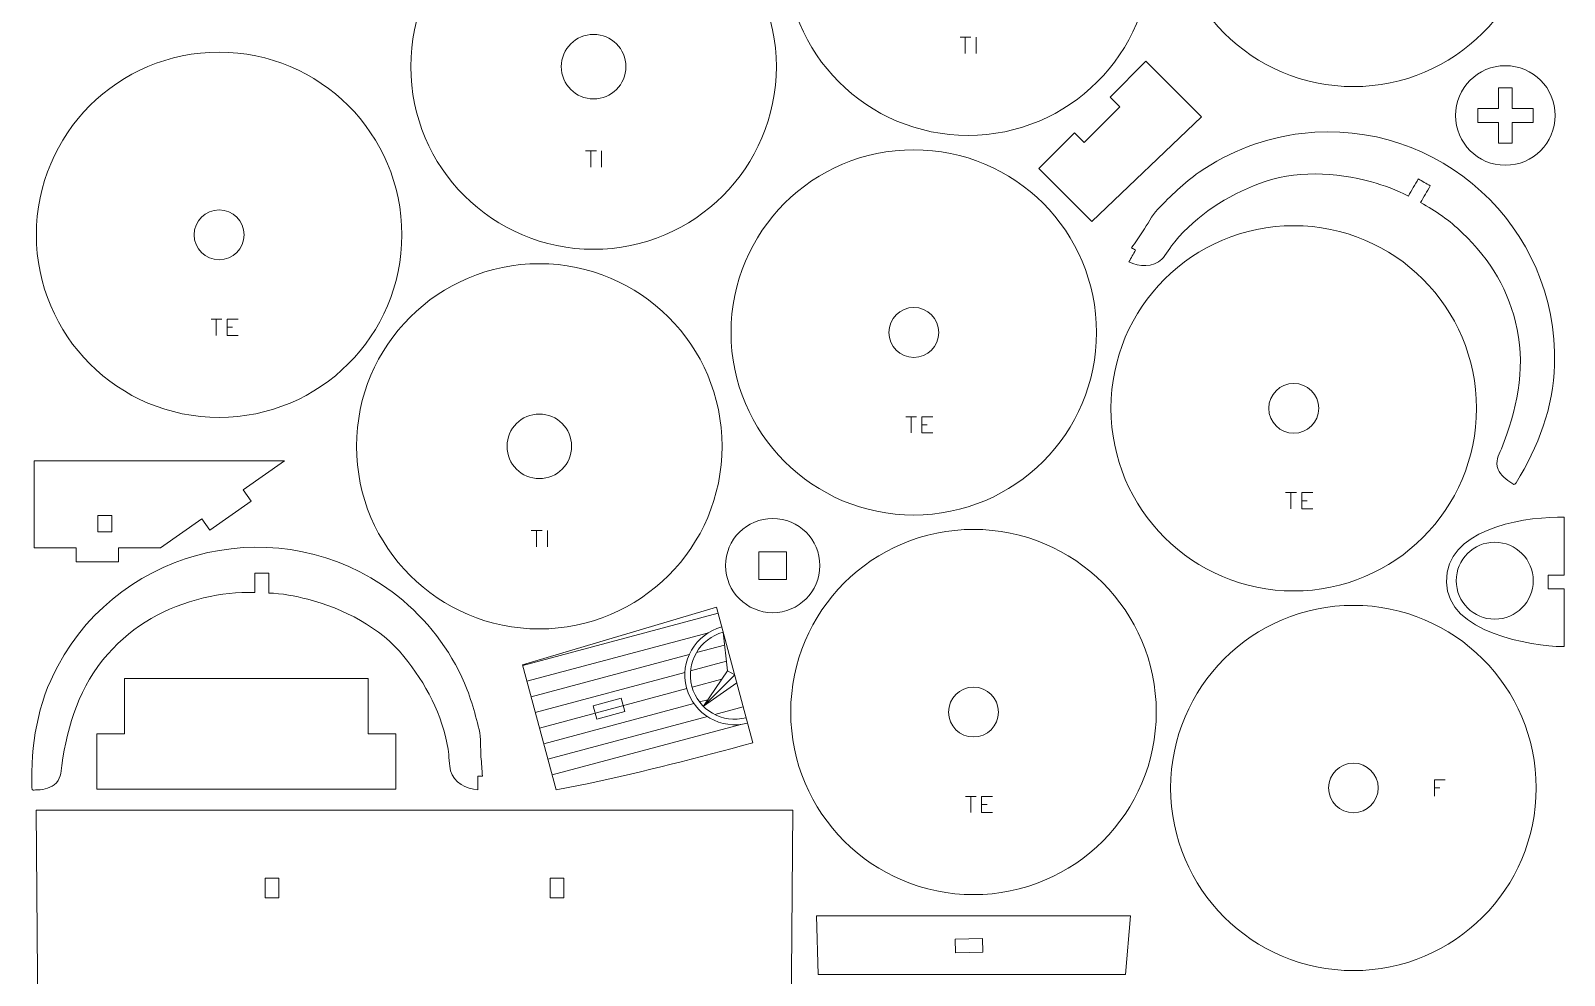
# Model space of a CAD drawing. Header units: centimetres. Extents: x -89 to 134, y -61 to -11.
# Drawn here: x 27.44 to 55.7, y -42.86 to -25.44 of the extents above; entities that cross this region are included whole.
import ezdxf

# ---------------------------------------------------------------- set-up
doc = ezdxf.new("R2010")
doc.units = ezdxf.units.CM
doc.header["$MEASUREMENT"] = 0
doc.layers.add('Camada 1', color=7, linetype='Continuous')

msp = doc.modelspace()

# ---------------------------------------------------------------- linework, layer by layer
at = {"layer": 'Camada 1', "color": 250, "lineweight": 20}
for points in [[(51.81139, -19.73784), (53.67108, -19.73784), (55.17865, -21.2454), (55.17865, -23.1051), (55.17865, -23.1051), (55.17865, -24.96479), (53.67108, -26.47236), (51.81139, -26.47236), (51.81139, -26.47236), (49.9517, -26.47236), (48.44413, -24.96479), (48.44413, -23.1051), (48.44413, -23.1051), (48.44413, -21.2454), (49.9517, -19.73784), (51.81139, -19.73784)], [(44.71139, -20.63784), (46.57108, -20.63784), (48.07865, -22.1454), (48.07865, -24.0051), (48.07865, -24.0051), (48.07865, -25.86479), (46.57108, -27.37236), (44.71139, -27.37236), (44.71139, -27.37236), (42.8517, -27.37236), (41.34413, -25.86479), (41.34413, -24.0051), (41.34413, -24.0051), (41.34413, -22.1454), (42.8517, -20.63784), (44.71139, -20.63784)], [(37.81139, -22.73784), (39.67108, -22.73784), (41.17865, -24.2454), (41.17865, -26.1051), (41.17865, -26.1051), (41.17865, -27.96479), (39.67108, -29.47236), (37.81139, -29.47236), (37.81139, -29.47236), (35.9517, -29.47236), (34.44413, -27.96479), (34.44413, -26.1051), (34.44413, -26.1051), (34.44413, -24.2454), (35.9517, -22.73784), (37.81139, -22.73784)], [(37.81139, -25.5101), (38.14, -25.5101), (38.40639, -25.77649), (38.40639, -26.1051), (38.40639, -26.1051), (38.40639, -26.43371), (38.14, -26.7001), (37.81139, -26.7001), (37.81139, -26.7001), (37.48278, -26.7001), (37.21639, -26.43371), (37.21639, -26.1051), (37.21639, -26.1051), (37.21639, -25.77649), (37.48278, -25.5101), (37.81139, -25.5101)], [(30.91139, -25.83784), (32.77108, -25.83784), (34.27865, -27.3454), (34.27865, -29.2051), (34.27865, -29.2051), (34.27865, -31.06479), (32.77108, -32.57236), (30.91139, -32.57236), (30.91139, -32.57236), (29.0517, -32.57236), (27.54413, -31.06479), (27.54413, -29.2051), (27.54413, -29.2051), (27.54413, -27.3454), (29.0517, -25.83784), (30.91139, -25.83784)], [(43.71139, -27.63784), (45.57108, -27.63784), (47.07865, -29.1454), (47.07865, -31.0051), (47.07865, -31.0051), (47.07865, -32.86479), (45.57108, -34.37236), (43.71139, -34.37236), (43.71139, -34.37236), (41.8517, -34.37236), (40.34413, -32.86479), (40.34413, -31.0051), (40.34413, -31.0051), (40.34413, -29.1454), (41.8517, -27.63784), (43.71139, -27.63784)], [(30.91139, -28.7451), (31.16544, -28.7451), (31.37139, -28.95105), (31.37139, -29.2051), (31.37139, -29.2051), (31.37139, -29.45915), (31.16544, -29.6651), (30.91139, -29.6651), (30.91139, -29.6651), (30.65734, -29.6651), (30.45139, -29.45915), (30.45139, -29.2051), (30.45139, -29.2051), (30.45139, -28.95105), (30.65734, -28.7451), (30.91139, -28.7451)], [(50.71139, -29.03784), (52.57108, -29.03784), (54.07865, -30.5454), (54.07865, -32.4051), (54.07865, -32.4051), (54.07865, -34.26479), (52.57108, -35.77236), (50.71139, -35.77236), (50.71139, -35.77236), (48.8517, -35.77236), (47.34413, -34.26479), (47.34413, -32.4051), (47.34413, -32.4051), (47.34413, -30.5454), (48.8517, -29.03784), (50.71139, -29.03784)], [(36.81139, -29.73784), (38.67108, -29.73784), (40.17865, -31.2454), (40.17865, -33.1051), (40.17865, -33.1051), (40.17865, -34.96479), (38.67108, -36.47236), (36.81139, -36.47236), (36.81139, -36.47236), (34.9517, -36.47236), (33.44413, -34.96479), (33.44413, -33.1051), (33.44413, -33.1051), (33.44413, -31.2454), (34.9517, -29.73784), (36.81139, -29.73784)], [(43.71139, -30.5451), (43.96544, -30.5451), (44.17139, -30.75105), (44.17139, -31.0051), (44.17139, -31.0051), (44.17139, -31.25915), (43.96544, -31.4651), (43.71139, -31.4651), (43.71139, -31.4651), (43.45734, -31.4651), (43.25139, -31.25915), (43.25139, -31.0051), (43.25139, -31.0051), (43.25139, -30.75105), (43.45734, -30.5451), (43.71139, -30.5451)], [(50.71139, -31.9451), (50.96544, -31.9451), (51.17139, -32.15105), (51.17139, -32.4051), (51.17139, -32.4051), (51.17139, -32.65915), (50.96544, -32.8651), (50.71139, -32.8651), (50.71139, -32.8651), (50.45734, -32.8651), (50.25139, -32.65915), (50.25139, -32.4051), (50.25139, -32.4051), (50.25139, -32.15105), (50.45734, -31.9451), (50.71139, -31.9451)], [(36.81139, -32.5101), (37.14, -32.5101), (37.40639, -32.77649), (37.40639, -33.1051), (37.40639, -33.1051), (37.40639, -33.43371), (37.14, -33.7001), (36.81139, -33.7001), (36.81139, -33.7001), (36.48278, -33.7001), (36.21639, -33.43371), (36.21639, -33.1051), (36.21639, -33.1051), (36.21639, -32.77649), (36.48278, -32.5101), (36.81139, -32.5101)], [(44.81139, -34.63784), (46.67108, -34.63784), (48.17865, -36.1454), (48.17865, -38.0051), (48.17865, -38.0051), (48.17865, -39.86479), (46.67108, -41.37236), (44.81139, -41.37236), (44.81139, -41.37236), (42.9517, -41.37236), (41.44413, -39.86479), (41.44413, -38.0051), (41.44413, -38.0051), (41.44413, -36.1454), (42.9517, -34.63784), (44.81139, -34.63784)], [(51.81139, -36.03784), (53.67108, -36.03784), (55.17865, -37.54541), (55.17865, -39.4051), (55.17865, -39.4051), (55.17865, -41.26479), (53.67108, -42.77236), (51.81139, -42.77236), (51.81139, -42.77236), (49.9517, -42.77236), (48.44413, -41.26479), (48.44413, -39.4051), (48.44413, -39.4051), (48.44413, -37.54541), (49.9517, -36.03784), (51.81139, -36.03784)], [(44.81139, -37.5451), (45.06544, -37.5451), (45.27139, -37.75105), (45.27139, -38.0051), (45.27139, -38.0051), (45.27139, -38.25915), (45.06544, -38.4651), (44.81139, -38.4651), (44.81139, -38.4651), (44.55734, -38.4651), (44.35139, -38.25915), (44.35139, -38.0051), (44.35139, -38.0051), (44.35139, -37.75105), (44.55734, -37.5451), (44.81139, -37.5451)], [(51.81139, -38.94752), (52.06411, -38.94752), (52.26897, -39.15238), (52.26897, -39.4051), (52.26897, -39.4051), (52.26897, -39.65782), (52.06411, -39.86268), (51.81139, -39.86268), (51.81139, -39.86268), (51.55867, -39.86268), (51.35381, -39.65782), (51.35381, -39.4051), (51.35381, -39.4051), (51.35381, -39.15238), (51.55867, -38.94752), (51.81139, -38.94752)]]:
    msp.add_open_spline(points, degree=3, knots=[0, 0, 0, 0, 0.2, 0.2, 0.2, 0.2, 0.4, 0.4, 0.4, 0.4, 0.6, 0.6, 0.6, 0.6, 1, 1, 1, 1], dxfattribs=at)
at = {"layer": 'Camada 1', "color": 140, "lineweight": 20}
for points in [[(44.76291, -25.55972), (44.76291, -25.55972), (44.56291, -25.55972), (44.56291, -25.55972)], [(44.65988, -25.55972), (44.65988, -25.55972), (44.65988, -25.85972), (44.65988, -25.85972)], [(44.85988, -25.55972), (44.85988, -25.55972), (44.85988, -25.85972), (44.85988, -25.85972)], [(37.86291, -27.65972), (37.86291, -27.65972), (37.66291, -27.65972), (37.66291, -27.65972)], [(37.75988, -27.65972), (37.75988, -27.65972), (37.75988, -27.95972), (37.75988, -27.95972)], [(37.95988, -27.65972), (37.95988, -27.65972), (37.95988, -27.95972), (37.95988, -27.95972)], [(30.96291, -30.75972), (30.96291, -30.75972), (30.76291, -30.75972), (30.76291, -30.75972)], [(30.85988, -30.75972), (30.85988, -30.75972), (30.85988, -31.05972), (30.85988, -31.05972)], [(31.05988, -30.90972), (31.05988, -30.90972), (31.16048, -30.90972), (31.16048, -30.90972)], [(43.76291, -32.55972), (43.76291, -32.55972), (43.56291, -32.55972), (43.56291, -32.55972)], [(43.65988, -32.55972), (43.65988, -32.55972), (43.65988, -32.85972), (43.65988, -32.85972)], [(43.85988, -32.70972), (43.85988, -32.70972), (43.96048, -32.70972), (43.96048, -32.70972)], [(50.76291, -33.95972), (50.76291, -33.95972), (50.56291, -33.95972), (50.56291, -33.95972)], [(50.65988, -33.95972), (50.65988, -33.95972), (50.65988, -34.25972), (50.65988, -34.25972)], [(50.85988, -34.10972), (50.85988, -34.10972), (50.96048, -34.10972), (50.96048, -34.10972)], [(36.86291, -34.65972), (36.86291, -34.65972), (36.66291, -34.65972), (36.66291, -34.65972)], [(36.75988, -34.65972), (36.75988, -34.65972), (36.75988, -34.95972), (36.75988, -34.95972)], [(36.95988, -34.65972), (36.95988, -34.65972), (36.95988, -34.95972), (36.95988, -34.95972)], [(36.50645, -37.14964), (36.50645, -37.14964), (40.1066, -36.18499), (40.1066, -36.18499)], [(36.58358, -37.43748), (36.58358, -37.43748), (39.92641, -36.54177), (39.92641, -36.54177)], [(36.6607, -37.72532), (36.6607, -37.72532), (39.57413, -36.94467), (39.57413, -36.94467)], [(39.70719, -36.90901), (39.70719, -36.90901), (40.22612, -36.76997), (40.22612, -36.76997)], [(36.73783, -38.01315), (36.73783, -38.01315), (39.49418, -37.27459), (39.49418, -37.27459)], [(39.59845, -37.24665), (39.59845, -37.24665), (40.25925, -37.06959), (40.25925, -37.06959)], [(36.81495, -38.30099), (36.81495, -38.30099), (39.52859, -37.57387), (39.52859, -37.57387)], [(39.62713, -37.54747), (39.62713, -37.54747), (40.17231, -37.40139), (40.17231, -37.40139)], [(36.89208, -38.58883), (36.89208, -38.58883), (39.65859, -37.84754), (39.65859, -37.84754)], [(39.76432, -37.81921), (39.76432, -37.81921), (39.9137, -37.77918), (39.9137, -37.77918)], [(36.9692, -38.87666), (36.9692, -38.87666), (39.90794, -38.08923), (39.90794, -38.08923)], [(40.04736, -38.05187), (40.04736, -38.05187), (40.56935, -37.912), (40.56935, -37.912)], [(37.04633, -39.1645), (37.04633, -39.1645), (40.52453, -38.23252), (40.52453, -38.23252)], [(44.86291, -39.55972), (44.86291, -39.55972), (44.66291, -39.55972), (44.66291, -39.55972)], [(44.75988, -39.55972), (44.75988, -39.55972), (44.75988, -39.85972), (44.75988, -39.85972)], [(53.30343, -39.4051), (53.30343, -39.4051), (53.40343, -39.4051), (53.40343, -39.4051)], [(44.95988, -39.70972), (44.95988, -39.70972), (45.06048, -39.70972), (45.06048, -39.70972)]]:
    msp.add_open_spline(points, degree=3, dxfattribs=at)
at = {"layer": 'Camada 1', "lineweight": 9}
for points, knots in [([(47.9889, -26.00692), (47.9889, -26.00692), (49.00956, -27.02758), (49.00956, -27.02758), (49.00956, -27.02758), (49.00956, -27.02758), (46.99172, -28.9611), (46.99172, -28.9611), (46.99172, -28.9611), (46.99172, -28.9611), (46.01322, -27.9826), (46.01322, -27.9826), (46.01322, -27.9826), (46.01322, -27.9826), (46.67178, -27.32405), (46.67178, -27.32405), (46.67178, -27.32405), (46.67178, -27.32405), (46.85206, -27.50432), (46.85206, -27.50432), (46.85206, -27.50432), (46.85206, -27.50432), (47.51062, -26.84576), (47.51062, -26.84576), (47.51062, -26.84576), (47.51062, -26.84576), (47.33034, -26.66548), (47.33034, -26.66548), (47.33034, -26.66548), (47.33034, -26.66548), (47.9889, -26.00692), (47.9889, -26.00692)], [0, 0, 0, 0, 0.11111111, 0.11111111, 0.11111111, 0.11111111, 0.22222222, 0.22222222, 0.22222222, 0.22222222, 0.33333333, 0.33333333, 0.33333333, 0.33333333, 0.44444444, 0.44444444, 0.44444444, 0.44444444, 0.55555556, 0.55555556, 0.55555556, 0.55555556, 0.66666667, 0.66666667, 0.66666667, 0.66666667, 0.77777778, 0.77777778, 0.77777778, 0.77777778, 1, 1, 1, 1]), ([(54.61139, -26.08721), (55.11833, -26.08721), (55.52928, -26.49816), (55.52928, -27.0051), (55.52928, -27.0051), (55.52928, -27.51204), (55.11833, -27.92299), (54.61139, -27.92299), (54.61139, -27.92299), (54.10445, -27.92299), (53.6935, -27.51204), (53.6935, -27.0051), (53.6935, -27.0051), (53.6935, -26.49816), (54.10445, -26.08721), (54.61139, -26.08721)], [0, 0, 0, 0, 0.2, 0.2, 0.2, 0.2, 0.4, 0.4, 0.4, 0.4, 0.6, 0.6, 0.6, 0.6, 1, 1, 1, 1]), ([(55.12133, -26.87761), (55.12133, -26.87761), (55.12133, -27.13258), (55.12133, -27.13258), (55.12133, -27.13258), (55.12133, -27.13258), (54.73888, -27.13258), (54.73888, -27.13258), (54.73888, -27.13258), (54.73888, -27.13258), (54.73888, -27.51503), (54.73888, -27.51503), (54.73888, -27.51503), (54.73888, -27.51503), (54.48391, -27.51503), (54.48391, -27.51503), (54.48391, -27.51503), (54.48391, -27.51503), (54.48391, -27.13258), (54.48391, -27.13258), (54.48391, -27.13258), (54.48391, -27.13258), (54.10146, -27.13258), (54.10146, -27.13258), (54.10146, -27.13258), (54.10146, -27.13258), (54.10146, -26.87761), (54.10146, -26.87761), (54.10146, -26.87761), (54.10146, -26.87761), (54.48391, -26.87761), (54.48391, -26.87761), (54.48391, -26.87761), (54.48391, -26.87761), (54.48391, -26.49516), (54.48391, -26.49516), (54.48391, -26.49516), (54.48391, -26.49516), (54.73888, -26.49516), (54.73888, -26.49516), (54.73888, -26.49516), (54.73888, -26.49516), (54.73888, -26.87761), (54.73888, -26.87761), (54.73888, -26.87761), (54.73888, -26.87761), (55.12133, -26.87761), (55.12133, -26.87761)], [0, 0, 0, 0, 0.07692308, 0.07692308, 0.07692308, 0.07692308, 0.15384615, 0.15384615, 0.15384615, 0.15384615, 0.23076923, 0.23076923, 0.23076923, 0.23076923, 0.30769231, 0.30769231, 0.30769231, 0.30769231, 0.38461538, 0.38461538, 0.38461538, 0.38461538, 0.46153846, 0.46153846, 0.46153846, 0.46153846, 0.53846154, 0.53846154, 0.53846154, 0.53846154, 0.61538462, 0.61538462, 0.61538462, 0.61538462, 0.69230769, 0.69230769, 0.69230769, 0.69230769, 0.76923077, 0.76923077, 0.76923077, 0.76923077, 0.84615385, 0.84615385, 0.84615385, 0.84615385, 1, 1, 1, 1]), ([(47.7247, -29.44578), (47.74912, -29.45987), (47.77354, -29.47397), (47.79796, -29.48807), (47.79796, -29.48807), (47.7564, -29.56005), (47.71486, -29.632), (47.6733, -29.70398), (47.6733, -29.70398), (47.86923, -29.79737), (48.11765, -29.81294), (48.28372, -29.65193), (48.28372, -29.65193), (48.35125, -29.58646), (48.44757, -29.42092), (48.51968, -29.33303), (48.51968, -29.33303), (48.92684, -28.83685), (49.48656, -28.48739), (50.08034, -28.25678), (50.08034, -28.25678), (50.71607, -28.00988), (51.49601, -28.05105), (52.14323, -28.22981), (52.14323, -28.22981), (52.37697, -28.29436), (52.61077, -28.37535), (52.8238, -28.4909), (52.8238, -28.4909), (52.88454, -28.38569), (52.94528, -28.2805), (53.00601, -28.1753), (53.00601, -28.1753), (53.07962, -28.2178), (53.15322, -28.26029), (53.22682, -28.30278), (53.22682, -28.30278), (53.16731, -28.40586), (53.1078, -28.50893), (53.04829, -28.61202), (53.04829, -28.61202), (53.33618, -28.76737), (53.5797, -28.93772), (53.81752, -29.16813), (53.81752, -29.16813), (54.34087, -29.67521), (54.68358, -30.23278), (54.82806, -30.9501), (54.82806, -30.9501), (54.98243, -31.71659), (54.81904, -32.44095), (54.53722, -33.15067), (54.53722, -33.15067), (54.48551, -33.2809), (54.4185, -33.37485), (54.47955, -33.53038), (54.47955, -33.53038), (54.52292, -33.64089), (54.63062, -33.72627), (54.73038, -33.78475), (54.73038, -33.78475), (54.75421, -33.79871), (54.77507, -33.83262), (54.80884, -33.77787), (54.80884, -33.77787), (55.21951, -33.11208), (55.49423, -32.38896), (55.5174, -31.60078), (55.5174, -31.60078), (55.59212, -29.05945), (53.3882, -27.04), (50.86306, -27.33601), (50.86306, -27.33601), (50.18282, -27.41574), (49.53137, -27.66244), (48.96892, -28.05324), (48.96892, -28.05324), (48.68961, -28.24731), (48.44287, -28.48711), (48.2085, -28.73359), (48.2085, -28.73359), (48.09321, -28.85484), (48.02092, -29.01069), (47.9269, -29.14908), (47.9269, -29.14908), (47.85966, -29.24808), (47.7921, -29.34688), (47.7247, -29.44578)], [0, 0, 0, 0, 0.04347826, 0.04347826, 0.04347826, 0.04347826, 0.08695652, 0.08695652, 0.08695652, 0.08695652, 0.13043478, 0.13043478, 0.13043478, 0.13043478, 0.17391304, 0.17391304, 0.17391304, 0.17391304, 0.2173913, 0.2173913, 0.2173913, 0.2173913, 0.26086957, 0.26086957, 0.26086957, 0.26086957, 0.30434783, 0.30434783, 0.30434783, 0.30434783, 0.34782609, 0.34782609, 0.34782609, 0.34782609, 0.39130435, 0.39130435, 0.39130435, 0.39130435, 0.43478261, 0.43478261, 0.43478261, 0.43478261, 0.47826087, 0.47826087, 0.47826087, 0.47826087, 0.52173913, 0.52173913, 0.52173913, 0.52173913, 0.56521739, 0.56521739, 0.56521739, 0.56521739, 0.60869565, 0.60869565, 0.60869565, 0.60869565, 0.65217391, 0.65217391, 0.65217391, 0.65217391, 0.69565217, 0.69565217, 0.69565217, 0.69565217, 0.73913043, 0.73913043, 0.73913043, 0.73913043, 0.7826087, 0.7826087, 0.7826087, 0.7826087, 0.82608696, 0.82608696, 0.82608696, 0.82608696, 0.86956522, 0.86956522, 0.86956522, 0.86956522, 0.91304348, 0.91304348, 0.91304348, 0.91304348, 1, 1, 1, 1]), ([(27.50471, -34.98011), (27.50471, -34.98011), (27.5047, -33.37516), (27.5047, -33.37516), (27.5047, -33.37516), (27.5047, -33.37516), (32.11809, -33.37514), (32.11809, -33.37514), (32.11809, -33.37514), (32.11809, -33.37514), (31.35573, -33.91013), (31.35573, -33.91013), (31.35573, -33.91013), (31.35573, -33.91013), (31.50218, -34.11882), (31.50218, -34.11882), (31.50218, -34.11882), (31.50218, -34.11882), (30.73982, -34.65381), (30.73982, -34.65381), (30.73982, -34.65381), (30.73982, -34.65381), (30.59337, -34.44512), (30.59337, -34.44512), (30.59337, -34.44512), (30.59337, -34.44512), (29.83102, -34.98011), (29.83102, -34.98011), (29.83102, -34.98011), (29.83102, -34.98011), (29.05558, -34.98011), (29.05558, -34.98011), (29.05558, -34.98011), (29.05558, -34.98011), (29.05558, -35.23506), (29.05558, -35.23506), (29.05558, -35.23506), (29.05558, -35.23506), (28.28015, -35.23506), (28.28015, -35.23506), (28.28015, -35.23506), (28.28015, -35.23506), (28.28015, -34.98011), (28.28015, -34.98011), (28.28015, -34.98011), (28.28015, -34.98011), (27.50471, -34.98011), (27.50471, -34.98011)], [0, 0, 0, 0, 0.07692308, 0.07692308, 0.07692308, 0.07692308, 0.15384615, 0.15384615, 0.15384615, 0.15384615, 0.23076923, 0.23076923, 0.23076923, 0.23076923, 0.30769231, 0.30769231, 0.30769231, 0.30769231, 0.38461538, 0.38461538, 0.38461538, 0.38461538, 0.46153846, 0.46153846, 0.46153846, 0.46153846, 0.53846154, 0.53846154, 0.53846154, 0.53846154, 0.61538462, 0.61538462, 0.61538462, 0.61538462, 0.69230769, 0.69230769, 0.69230769, 0.69230769, 0.76923077, 0.76923077, 0.76923077, 0.76923077, 0.84615385, 0.84615385, 0.84615385, 0.84615385, 1, 1, 1, 1]), ([(35.76324, -39.18726), (35.73505, -39.18726), (35.70685, -39.18726), (35.67865, -39.18726), (35.67865, -39.18726), (35.67865, -39.27037), (35.67865, -39.35346), (35.67865, -39.43657), (35.67865, -39.43657), (35.46228, -39.41949), (35.23936, -39.30876), (35.17604, -39.08629), (35.17604, -39.08629), (35.15029, -38.99582), (35.14965, -38.8043), (35.13114, -38.69213), (35.13114, -38.69213), (35.02662, -38.05884), (34.71662, -37.47635), (34.3177, -36.97974), (34.3177, -36.97974), (33.89059, -36.44805), (33.19455, -36.09374), (32.54467, -35.92494), (32.54467, -35.92494), (32.30997, -35.86397), (32.067, -35.81721), (31.82473, -35.81076), (31.82473, -35.81076), (31.82473, -35.68928), (31.82473, -35.56781), (31.82473, -35.44634), (31.82473, -35.44634), (31.73973, -35.44634), (31.65475, -35.44634), (31.56976, -35.44634), (31.56976, -35.44634), (31.56976, -35.56536), (31.56976, -35.68438), (31.56976, -35.80341), (31.56976, -35.80341), (31.24276, -35.794), (30.94669, -35.81977), (30.62553, -35.9004), (30.62553, -35.9004), (29.91875, -36.07787), (29.34317, -36.38939), (28.85939, -36.93836), (28.85939, -36.93836), (28.34246, -37.52498), (28.12177, -38.23399), (28.01098, -38.98953), (28.01098, -38.98953), (27.99065, -39.12817), (28.0017, -39.24304), (27.87107, -39.34721), (27.87107, -39.34721), (27.77825, -39.42123), (27.64229, -39.44132), (27.52666, -39.44208), (27.52666, -39.44208), (27.49904, -39.44226), (27.46402, -39.4612), (27.46215, -39.3969), (27.46215, -39.3969), (27.43939, -38.61497), (27.56304, -37.85137), (27.93706, -37.1572), (27.93706, -37.1572), (29.14302, -34.91898), (32.06139, -34.27205), (34.10023, -35.79097), (34.10023, -35.79097), (34.64946, -36.20014), (35.09029, -36.73951), (35.38198, -37.35918), (35.38198, -37.35918), (35.52684, -37.6669), (35.62062, -37.99795), (35.70035, -38.32859), (35.70035, -38.32859), (35.73957, -38.49124), (35.72425, -38.66236), (35.73648, -38.82922), (35.73648, -38.82922), (35.74521, -38.94857), (35.75432, -39.06791), (35.76324, -39.18726)], [0, 0, 0, 0, 0.04347826, 0.04347826, 0.04347826, 0.04347826, 0.08695652, 0.08695652, 0.08695652, 0.08695652, 0.13043478, 0.13043478, 0.13043478, 0.13043478, 0.17391304, 0.17391304, 0.17391304, 0.17391304, 0.2173913, 0.2173913, 0.2173913, 0.2173913, 0.26086957, 0.26086957, 0.26086957, 0.26086957, 0.30434783, 0.30434783, 0.30434783, 0.30434783, 0.34782609, 0.34782609, 0.34782609, 0.34782609, 0.39130435, 0.39130435, 0.39130435, 0.39130435, 0.43478261, 0.43478261, 0.43478261, 0.43478261, 0.47826087, 0.47826087, 0.47826087, 0.47826087, 0.52173913, 0.52173913, 0.52173913, 0.52173913, 0.56521739, 0.56521739, 0.56521739, 0.56521739, 0.60869565, 0.60869565, 0.60869565, 0.60869565, 0.65217391, 0.65217391, 0.65217391, 0.65217391, 0.69565217, 0.69565217, 0.69565217, 0.69565217, 0.73913043, 0.73913043, 0.73913043, 0.73913043, 0.7826087, 0.7826087, 0.7826087, 0.7826087, 0.82608696, 0.82608696, 0.82608696, 0.82608696, 0.86956522, 0.86956522, 0.86956522, 0.86956522, 0.91304348, 0.91304348, 0.91304348, 0.91304348, 1, 1, 1, 1]), ([(28.67857, -34.67925), (28.67857, -34.67925), (28.67857, -34.37839), (28.67857, -34.37839), (28.67857, -34.37839), (28.67857, -34.37839), (28.93355, -34.37839), (28.93355, -34.37839), (28.93355, -34.37839), (28.93355, -34.37839), (28.93355, -34.67925), (28.93355, -34.67925), (28.93355, -34.67925), (28.93355, -34.67925), (28.67857, -34.67925), (28.67857, -34.67925)], [0, 0, 0, 0, 0.2, 0.2, 0.2, 0.2, 0.4, 0.4, 0.4, 0.4, 0.6, 0.6, 0.6, 0.6, 1, 1, 1, 1]), ([(41.11139, -34.43689), (41.59089, -34.43689), (41.9796, -34.8256), (41.9796, -35.3051), (41.9796, -35.3051), (41.9796, -35.7846), (41.59089, -36.17331), (41.11139, -36.17331), (41.11139, -36.17331), (40.63189, -36.17331), (40.24318, -35.7846), (40.24318, -35.3051), (40.24318, -35.3051), (40.24318, -34.8256), (40.63189, -34.43689), (41.11139, -34.43689)], [0, 0, 0, 0, 0.2, 0.2, 0.2, 0.2, 0.4, 0.4, 0.4, 0.4, 0.6, 0.6, 0.6, 0.6, 1, 1, 1, 1]), ([(55.5483, -36.7941), (54.86364, -36.74874), (53.35521, -36.46083), (53.54077, -35.42501), (53.54077, -35.42501), (53.69287, -34.57597), (55.06069, -34.39515), (55.69757, -34.41374), (55.69757, -34.41374), (55.69759, -34.76857), (55.69761, -35.12341), (55.69762, -35.47824), (55.69762, -35.47824), (55.59823, -35.47825), (55.49884, -35.47825), (55.39944, -35.47826), (55.39944, -35.47826), (55.39944, -35.56325), (55.39946, -35.64824), (55.39946, -35.73323), (55.39946, -35.73323), (55.49885, -35.73322), (55.59824, -35.73322), (55.69764, -35.73322), (55.69764, -35.73322), (55.69765, -36.08805), (55.69768, -36.44289), (55.6977, -36.79772), (55.6977, -36.79772), (55.6479, -36.79651), (55.5981, -36.79531), (55.5483, -36.7941)], [0, 0, 0, 0, 0.11111111, 0.11111111, 0.11111111, 0.11111111, 0.22222222, 0.22222222, 0.22222222, 0.22222222, 0.33333333, 0.33333333, 0.33333333, 0.33333333, 0.44444444, 0.44444444, 0.44444444, 0.44444444, 0.55555556, 0.55555556, 0.55555556, 0.55555556, 0.66666667, 0.66666667, 0.66666667, 0.66666667, 0.77777778, 0.77777778, 0.77777778, 0.77777778, 1, 1, 1, 1]), ([(55.12499, -35.5831), (55.12499, -35.97478), (54.80747, -36.2923), (54.41579, -36.2923), (54.41579, -36.2923), (54.02411, -36.2923), (53.70659, -35.97478), (53.70659, -35.5831), (53.70659, -35.5831), (53.70659, -35.19142), (54.02411, -34.8739), (54.41579, -34.8739), (54.41579, -34.8739), (54.80747, -34.8739), (55.12499, -35.19142), (55.12499, -35.5831)], [0, 0, 0, 0, 0.2, 0.2, 0.2, 0.2, 0.4, 0.4, 0.4, 0.4, 0.6, 0.6, 0.6, 0.6, 1, 1, 1, 1]), ([(40.85537, -35.05013), (40.85537, -35.05013), (40.85537, -35.56007), (40.85537, -35.56007), (40.85537, -35.56007), (40.85537, -35.56007), (41.36531, -35.56007), (41.36531, -35.56007), (41.36531, -35.56007), (41.36531, -35.56007), (41.36531, -35.05013), (41.36531, -35.05013), (41.36531, -35.05013), (41.36531, -35.05013), (40.85537, -35.05013), (40.85537, -35.05013)], [0, 0, 0, 0, 0.2, 0.2, 0.2, 0.2, 0.4, 0.4, 0.4, 0.4, 0.6, 0.6, 0.6, 0.6, 1, 1, 1, 1]), ([(37.72075, -39.32337), (37.72075, -39.32337), (37.11972, -39.4384), (37.11972, -39.4384), (37.11972, -39.4384), (37.11972, -39.4384), (36.50248, -37.13483), (36.50248, -37.13483), (36.50248, -37.13483), (36.50248, -37.13483), (40.07623, -36.07164), (40.07623, -36.07164), (40.07623, -36.07164), (40.07623, -36.07164), (40.74605, -38.57142), (40.74605, -38.57142), (40.74605, -38.57142), (39.71493, -38.85776), (38.76593, -39.09364), (37.72075, -39.32337)], [0, 0, 0, 0, 0.16666667, 0.16666667, 0.16666667, 0.16666667, 0.33333333, 0.33333333, 0.33333333, 0.33333333, 0.5, 0.5, 0.5, 0.5, 0.66666667, 0.66666667, 0.66666667, 0.66666667, 1, 1, 1, 1]), ([(28.65773, -39.42498), (28.65773, -39.42498), (28.65773, -38.40511), (28.65773, -38.40511), (28.65773, -38.40511), (28.65773, -38.40511), (29.16767, -38.40511), (29.16767, -38.40511), (29.16767, -38.40511), (29.16767, -38.40511), (29.16767, -37.38523), (29.16767, -37.38523), (29.16767, -37.38523), (29.16767, -37.38523), (33.65511, -37.38523), (33.65511, -37.38523), (33.65511, -37.38523), (33.65511, -37.38523), (33.65511, -38.40511), (33.65511, -38.40511), (33.65511, -38.40511), (33.65511, -38.40511), (34.16505, -38.40511), (34.16505, -38.40511), (34.16505, -38.40511), (34.16505, -38.40511), (34.16505, -39.42498), (34.16505, -39.42498), (34.16505, -39.42498), (34.16505, -39.42498), (28.65773, -39.42498), (28.65773, -39.42498)], [0, 0, 0, 0, 0.11111111, 0.11111111, 0.11111111, 0.11111111, 0.22222222, 0.22222222, 0.22222222, 0.22222222, 0.33333333, 0.33333333, 0.33333333, 0.33333333, 0.44444444, 0.44444444, 0.44444444, 0.44444444, 0.55555556, 0.55555556, 0.55555556, 0.55555556, 0.66666667, 0.66666667, 0.66666667, 0.66666667, 0.77777778, 0.77777778, 0.77777778, 0.77777778, 1, 1, 1, 1]), ([(38.32095, -37.74971), (38.32095, -37.74971), (37.80664, -37.88752), (37.80664, -37.88752), (37.80664, -37.88752), (37.80664, -37.88752), (37.87263, -38.13383), (37.87263, -38.13383), (37.87263, -38.13383), (37.87263, -38.13383), (38.38694, -37.99599), (38.38694, -37.99599), (38.38694, -37.99599), (38.38694, -37.99599), (38.32095, -37.74971), (38.32095, -37.74971)], [0, 0, 0, 0, 0.2, 0.2, 0.2, 0.2, 0.4, 0.4, 0.4, 0.4, 0.6, 0.6, 0.6, 0.6, 1, 1, 1, 1]), ([(27.53889, -39.81323), (27.53889, -39.81323), (41.48389, -39.81323), (41.48389, -39.81323), (41.48389, -39.81323), (41.48389, -39.81323), (41.45144, -43.59697), (41.45144, -43.59697), (41.45144, -43.59697), (41.45144, -43.59697), (27.57133, -43.59697), (27.57133, -43.59697), (27.57133, -43.59697), (27.57133, -43.59697), (27.53889, -39.81323), (27.53889, -39.81323)], [0, 0, 0, 0, 0.2, 0.2, 0.2, 0.2, 0.4, 0.4, 0.4, 0.4, 0.6, 0.6, 0.6, 0.6, 1, 1, 1, 1]), ([(32.0127, -41.06901), (32.0127, -41.06901), (31.75775, -41.06901), (31.75775, -41.06901), (31.75775, -41.06901), (31.75775, -41.06901), (31.75775, -41.43014), (31.75775, -41.43014), (31.75775, -41.43014), (31.75775, -41.43014), (32.0127, -41.43014), (32.0127, -41.43014), (32.0127, -41.43014), (32.0127, -41.43014), (32.0127, -41.06901), (32.0127, -41.06901)], [0, 0, 0, 0, 0.2, 0.2, 0.2, 0.2, 0.4, 0.4, 0.4, 0.4, 0.6, 0.6, 0.6, 0.6, 1, 1, 1, 1]), ([(37.0101, -41.06901), (37.0101, -41.06901), (37.26507, -41.06901), (37.26507, -41.06901), (37.26507, -41.06901), (37.26507, -41.06901), (37.26507, -41.43014), (37.26507, -41.43014), (37.26507, -41.43014), (37.26507, -41.43014), (37.0101, -41.43014), (37.0101, -41.43014), (37.0101, -41.43014), (37.0101, -41.43014), (37.0101, -41.06901), (37.0101, -41.06901)], [0, 0, 0, 0, 0.2, 0.2, 0.2, 0.2, 0.4, 0.4, 0.4, 0.4, 0.6, 0.6, 0.6, 0.6, 1, 1, 1, 1]), ([(41.94992, -42.84541), (41.94992, -42.84541), (41.91982, -41.76479), (41.91982, -41.76479), (41.91982, -41.76479), (41.91982, -41.76479), (47.70296, -41.76478), (47.70296, -41.76478), (47.70296, -41.76478), (47.70296, -41.76478), (47.61182, -42.84541), (47.61182, -42.84541), (47.61182, -42.84541), (47.61182, -42.84541), (41.94992, -42.84541), (41.94992, -42.84541)], [0, 0, 0, 0, 0.2, 0.2, 0.2, 0.2, 0.4, 0.4, 0.4, 0.4, 0.6, 0.6, 0.6, 0.6, 1, 1, 1, 1]), ([(44.4707, -42.19229), (44.4707, -42.19229), (44.97752, -42.17821), (44.97752, -42.17821), (44.97752, -42.17821), (44.97752, -42.17821), (44.9846, -42.43309), (44.9846, -42.43309), (44.9846, -42.43309), (44.9846, -42.43309), (44.47777, -42.44716), (44.47777, -42.44716), (44.47777, -42.44716), (44.47777, -42.44716), (44.4707, -42.19229), (44.4707, -42.19229)], [0, 0, 0, 0, 0.2, 0.2, 0.2, 0.2, 0.4, 0.4, 0.4, 0.4, 0.6, 0.6, 0.6, 0.6, 1, 1, 1, 1])]:
    msp.add_open_spline(points, degree=3, knots=knots, dxfattribs=at)
at = {"layer": 'Camada 1', "color": 140, "lineweight": 20}
for points, knots in [([(31.26191, -30.75972), (31.26191, -30.75972), (31.05988, -30.75972), (31.05988, -30.75972), (31.05988, -30.75972), (31.05988, -30.75972), (31.05988, -31.05972), (31.05988, -31.05972), (31.05988, -31.05972), (31.05988, -31.05972), (31.26191, -31.05972), (31.26191, -31.05972)], [0, 0, 0, 0, 0.25, 0.25, 0.25, 0.25, 0.5, 0.5, 0.5, 0.5, 1, 1, 1, 1]), ([(44.06191, -32.55972), (44.06191, -32.55972), (43.85988, -32.55972), (43.85988, -32.55972), (43.85988, -32.55972), (43.85988, -32.55972), (43.85988, -32.85972), (43.85988, -32.85972), (43.85988, -32.85972), (43.85988, -32.85972), (44.06191, -32.85972), (44.06191, -32.85972)], [0, 0, 0, 0, 0.25, 0.25, 0.25, 0.25, 0.5, 0.5, 0.5, 0.5, 1, 1, 1, 1]), ([(51.06191, -33.95972), (51.06191, -33.95972), (50.85988, -33.95972), (50.85988, -33.95972), (50.85988, -33.95972), (50.85988, -33.95972), (50.85988, -34.25972), (50.85988, -34.25972), (50.85988, -34.25972), (50.85988, -34.25972), (51.06191, -34.25972), (51.06191, -34.25972)], [0, 0, 0, 0, 0.25, 0.25, 0.25, 0.25, 0.5, 0.5, 0.5, 0.5, 1, 1, 1, 1]), ([(40.17357, -36.43491), (39.68388, -36.56612), (39.3933, -37.06943), (39.52451, -37.55911), (39.52451, -37.55911), (39.65571, -38.04878), (40.15902, -38.33937), (40.64871, -38.20816)], [0, 0, 0, 0, 0.33333333, 0.33333333, 0.33333333, 0.33333333, 1, 1, 1, 1]), ([(40.19997, -36.53343), (39.76469, -36.65007), (39.5064, -37.09744), (39.62303, -37.53271), (39.62303, -37.53271), (39.73966, -37.96797), (40.18703, -38.22626), (40.62231, -38.10963)], [0, 0, 0, 0, 0.33333333, 0.33333333, 0.33333333, 0.33333333, 1, 1, 1, 1]), ([(40.19996, -36.53344), (40.19996, -36.53344), (40.27865, -37.24504), (40.27865, -37.24504), (40.27865, -37.24504), (40.27865, -37.24504), (39.83421, -37.89847), (39.83421, -37.89847), (39.83421, -37.89847), (39.83421, -37.89847), (40.45072, -37.4693), (40.45072, -37.4693)], [0, 0, 0, 0, 0.25, 0.25, 0.25, 0.25, 0.5, 0.5, 0.5, 0.5, 1, 1, 1, 1]), ([(39.83421, -37.89847), (39.83421, -37.89847), (40.41113, -37.32154), (40.41113, -37.32154), (40.41113, -37.32154), (40.41113, -37.32154), (40.27865, -37.24504), (40.27865, -37.24504)], [0, 0, 0, 0, 0.33333333, 0.33333333, 0.33333333, 0.33333333, 1, 1, 1, 1]), ([(53.50343, -39.2551), (53.50343, -39.2551), (53.30343, -39.2551), (53.30343, -39.2551), (53.30343, -39.2551), (53.30343, -39.2551), (53.30343, -39.5551), (53.30343, -39.5551)], [0, 0, 0, 0, 0.33333333, 0.33333333, 0.33333333, 0.33333333, 1, 1, 1, 1]), ([(45.16191, -39.55972), (45.16191, -39.55972), (44.95988, -39.55972), (44.95988, -39.55972), (44.95988, -39.55972), (44.95988, -39.55972), (44.95988, -39.85972), (44.95988, -39.85972), (44.95988, -39.85972), (44.95988, -39.85972), (45.16191, -39.85972), (45.16191, -39.85972)], [0, 0, 0, 0, 0.25, 0.25, 0.25, 0.25, 0.5, 0.5, 0.5, 0.5, 1, 1, 1, 1])]:
    msp.add_open_spline(points, degree=3, knots=knots, dxfattribs=at)

doc.saveas('drawing.dxf')
